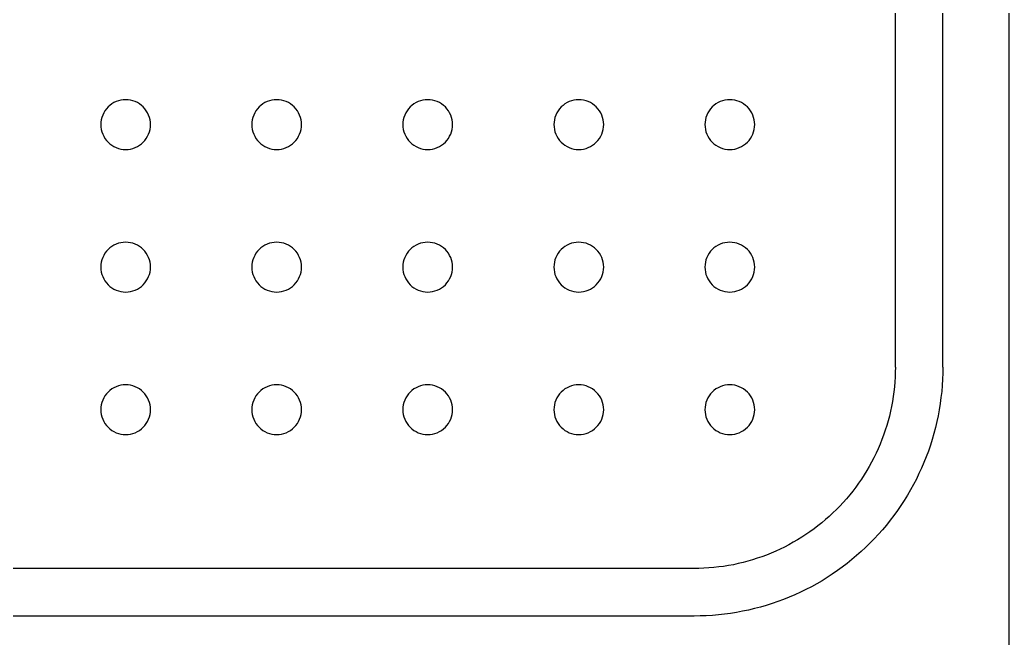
# Model space of a CAD drawing. Header units: millimetres. Extents: x -159872 to 386485, y -250577 to 158966.
# Drawn here: x 159005.1 to 159125.1, y 9645 to 9719.9 of the extents above; entities that cross this region are included whole.
import ezdxf

# ---------------------------------------------------------------- set-up
doc = ezdxf.new("R2010")
doc.units = ezdxf.units.MM
doc.layers.get('0').update_dxf_attribs({"lineweight": 25})
doc.layers.add('LDS-equipment-kitchen equipment', color=3, linetype='Continuous', lineweight=13)

# ---------------------------------------------------------------- blocks, each defined once
blk = doc.blocks.new('A$C41f9af21')
at = {"lineweight": 25, "transparency": 33554687}
for points in [[(497, 0, 0), (497, 714, 0)], [(483.2, 55.61, 0), (483.2, 148.98, 0)], [(488.96, 55.61, 0), (488.96, 148.98, 0)], [(458.78, 31.19, 0), (149.13, 31.19, 0)], [(458.78, 25.43, 0), (149.13, 25.43, 0)]]:
    blk.add_polyline3d(points, dxfattribs=at)
at = {"lineweight": 25}
for points in [[(386.83, 85.01, 0), (386.84, 84.72, 0), (386.89, 84.42, 0), (386.96, 84.14, 0), (387.06, 83.86, 0), (387.18, 83.59, 0), (387.34, 83.34, 0), (387.51, 83.1, 0), (387.71, 82.88, 0), (387.93, 82.68, 0), (388.17, 82.5, 0), (388.42, 82.35, 0), (388.69, 82.22, 0), (388.97, 82.12, 0), (389.26, 82.05, 0), (389.55, 82.01, 0), (389.84, 81.99, 0), (390.14, 82.01, 0), (390.43, 82.05, 0), (390.72, 82.12, 0), (391, 82.22, 0), (391.27, 82.35, 0), (391.52, 82.5, 0), (391.76, 82.68, 0), (391.98, 82.88, 0), (392.18, 83.1, 0), (392.35, 83.34, 0), (392.51, 83.59, 0), (392.63, 83.86, 0), (392.73, 84.14, 0), (392.8, 84.42, 0), (392.85, 84.72, 0), (392.86, 85.01, 0), (392.85, 85.31, 0), (392.8, 85.6, 0), (392.73, 85.89, 0), (392.63, 86.17, 0), (392.51, 86.43, 0), (392.35, 86.69, 0), (392.18, 86.93, 0), (391.98, 87.15, 0), (391.76, 87.34, 0), (391.52, 87.52, 0), (391.27, 87.67, 0), (391, 87.8, 0), (390.72, 87.9, 0), (390.43, 87.97, 0), (390.14, 88.02, 0), (389.84, 88.03, 0), (389.55, 88.02, 0), (389.26, 87.97, 0), (388.97, 87.9, 0), (388.69, 87.8, 0), (388.42, 87.67, 0), (388.17, 87.52, 0), (387.93, 87.34, 0), (387.71, 87.15, 0), (387.51, 86.93, 0), (387.34, 86.69, 0), (387.18, 86.43, 0), (387.06, 86.17, 0), (386.96, 85.89, 0), (386.89, 85.6, 0), (386.84, 85.31, 0), (386.83, 85.01, 0)], [(405.15, 85.01, 0), (405.16, 84.72, 0), (405.2, 84.42, 0), (405.28, 84.14, 0), (405.38, 83.86, 0), (405.5, 83.59, 0), (405.65, 83.34, 0), (405.83, 83.1, 0), (406.03, 82.88, 0), (406.25, 82.68, 0), (406.49, 82.5, 0), (406.74, 82.35, 0), (407.01, 82.22, 0), (407.29, 82.12, 0), (407.57, 82.05, 0), (407.87, 82.01, 0), (408.16, 81.99, 0), (408.46, 82.01, 0), (408.75, 82.05, 0), (409.04, 82.12, 0), (409.32, 82.22, 0), (409.59, 82.35, 0), (409.84, 82.5, 0), (410.08, 82.68, 0), (410.3, 82.88, 0), (410.5, 83.1, 0), (410.67, 83.34, 0), (410.82, 83.59, 0), (410.95, 83.86, 0), (411.05, 84.14, 0), (411.12, 84.42, 0), (411.17, 84.72, 0), (411.18, 85.01, 0), (411.17, 85.31, 0), (411.12, 85.6, 0), (411.05, 85.89, 0), (410.95, 86.17, 0), (410.82, 86.43, 0), (410.67, 86.69, 0), (410.5, 86.93, 0), (410.3, 87.15, 0), (410.08, 87.34, 0), (409.84, 87.52, 0), (409.59, 87.67, 0), (409.32, 87.8, 0), (409.04, 87.9, 0), (408.75, 87.97, 0), (408.46, 88.02, 0), (408.16, 88.03, 0), (407.87, 88.02, 0), (407.57, 87.97, 0), (407.29, 87.9, 0), (407.01, 87.8, 0), (406.74, 87.67, 0), (406.49, 87.52, 0), (406.25, 87.34, 0), (406.03, 87.15, 0), (405.83, 86.93, 0), (405.65, 86.69, 0), (405.5, 86.43, 0), (405.38, 86.17, 0), (405.28, 85.89, 0), (405.2, 85.6, 0), (405.16, 85.31, 0), (405.15, 85.01, 0)], [(423.46, 85.01, 0), (423.48, 84.72, 0), (423.52, 84.42, 0), (423.59, 84.14, 0), (423.69, 83.86, 0), (423.82, 83.59, 0), (423.97, 83.34, 0), (424.15, 83.1, 0), (424.35, 82.88, 0), (424.57, 82.68, 0), (424.8, 82.5, 0), (425.06, 82.35, 0), (425.33, 82.22, 0), (425.61, 82.12, 0), (425.89, 82.05, 0), (426.19, 82.01, 0), (426.48, 81.99, 0), (426.78, 82.01, 0), (427.07, 82.05, 0), (427.36, 82.12, 0), (427.64, 82.22, 0), (427.9, 82.35, 0), (428.16, 82.5, 0), (428.4, 82.68, 0), (428.62, 82.88, 0), (428.81, 83.1, 0), (428.99, 83.34, 0), (429.14, 83.59, 0), (429.27, 83.86, 0), (429.37, 84.14, 0), (429.44, 84.42, 0), (429.48, 84.72, 0), (429.5, 85.01, 0), (429.48, 85.31, 0), (429.44, 85.6, 0), (429.37, 85.89, 0), (429.27, 86.17, 0), (429.14, 86.43, 0), (428.99, 86.69, 0), (428.81, 86.93, 0), (428.62, 87.15, 0), (428.4, 87.34, 0), (428.16, 87.52, 0), (427.9, 87.67, 0), (427.64, 87.8, 0), (427.36, 87.9, 0), (427.07, 87.97, 0), (426.78, 88.02, 0), (426.48, 88.03, 0), (426.19, 88.02, 0), (425.89, 87.97, 0), (425.61, 87.9, 0), (425.33, 87.8, 0), (425.06, 87.67, 0), (424.8, 87.52, 0), (424.57, 87.34, 0), (424.35, 87.15, 0), (424.15, 86.93, 0), (423.97, 86.69, 0), (423.82, 86.43, 0), (423.69, 86.17, 0), (423.59, 85.89, 0), (423.52, 85.6, 0), (423.48, 85.31, 0), (423.46, 85.01, 0)], [(441.78, 85.01, 0), (441.8, 84.72, 0), (441.84, 84.42, 0), (441.91, 84.14, 0), (442.01, 83.86, 0), (442.14, 83.59, 0), (442.29, 83.34, 0), (442.47, 83.1, 0), (442.67, 82.88, 0), (442.89, 82.68, 0), (443.12, 82.5, 0), (443.38, 82.35, 0), (443.64, 82.22, 0), (443.92, 82.12, 0), (444.21, 82.05, 0), (444.5, 82.01, 0), (444.8, 81.99, 0), (445.1, 82.01, 0), (445.39, 82.05, 0), (445.68, 82.12, 0), (445.95, 82.22, 0), (446.22, 82.35, 0), (446.48, 82.5, 0), (446.71, 82.68, 0), (446.93, 82.88, 0), (447.13, 83.1, 0), (447.31, 83.34, 0), (447.46, 83.59, 0), (447.59, 83.86, 0), (447.69, 84.14, 0), (447.76, 84.42, 0), (447.8, 84.72, 0), (447.82, 85.01, 0), (447.8, 85.31, 0), (447.76, 85.6, 0), (447.69, 85.89, 0), (447.59, 86.17, 0), (447.46, 86.43, 0), (447.31, 86.69, 0), (447.13, 86.93, 0), (446.93, 87.15, 0), (446.71, 87.34, 0), (446.48, 87.52, 0), (446.22, 87.67, 0), (445.95, 87.8, 0), (445.68, 87.9, 0), (445.39, 87.97, 0), (445.1, 88.02, 0), (444.8, 88.03, 0), (444.5, 88.02, 0), (444.21, 87.97, 0), (443.92, 87.9, 0), (443.64, 87.8, 0), (443.38, 87.67, 0), (443.12, 87.52, 0), (442.89, 87.34, 0), (442.67, 87.15, 0), (442.47, 86.93, 0), (442.29, 86.69, 0), (442.14, 86.43, 0), (442.01, 86.17, 0), (441.91, 85.89, 0), (441.84, 85.6, 0), (441.8, 85.31, 0), (441.78, 85.01, 0)], [(460.1, 85.01, 0), (460.11, 84.72, 0), (460.16, 84.42, 0), (460.23, 84.14, 0), (460.33, 83.86, 0), (460.46, 83.59, 0), (460.61, 83.34, 0), (460.79, 83.1, 0), (460.98, 82.88, 0), (461.2, 82.68, 0), (461.44, 82.5, 0), (461.7, 82.35, 0), (461.96, 82.22, 0), (462.24, 82.12, 0), (462.53, 82.05, 0), (462.82, 82.01, 0), (463.12, 81.99, 0), (463.41, 82.01, 0), (463.71, 82.05, 0), (463.99, 82.12, 0), (464.27, 82.22, 0), (464.54, 82.35, 0), (464.79, 82.5, 0), (465.03, 82.68, 0), (465.25, 82.88, 0), (465.45, 83.1, 0), (465.63, 83.34, 0), (465.78, 83.59, 0), (465.91, 83.86, 0), (466.01, 84.14, 0), (466.08, 84.42, 0), (466.12, 84.72, 0), (466.14, 85.01, 0), (466.12, 85.31, 0), (466.08, 85.6, 0), (466.01, 85.89, 0), (465.91, 86.17, 0), (465.78, 86.43, 0), (465.63, 86.69, 0), (465.45, 86.93, 0), (465.25, 87.15, 0), (465.03, 87.34, 0), (464.79, 87.52, 0), (464.54, 87.67, 0), (464.27, 87.8, 0), (463.99, 87.9, 0), (463.71, 87.97, 0), (463.41, 88.02, 0), (463.12, 88.03, 0), (462.82, 88.02, 0), (462.53, 87.97, 0), (462.24, 87.9, 0), (461.96, 87.8, 0), (461.7, 87.67, 0), (461.44, 87.52, 0), (461.2, 87.34, 0), (460.98, 87.15, 0), (460.79, 86.93, 0), (460.61, 86.69, 0), (460.46, 86.43, 0), (460.33, 86.17, 0), (460.23, 85.89, 0), (460.16, 85.6, 0), (460.11, 85.31, 0), (460.1, 85.01, 0)], [(386.83, 67.73, 0), (386.84, 67.43, 0), (386.89, 67.14, 0), (386.96, 66.85, 0), (387.06, 66.58, 0), (387.18, 66.31, 0), (387.34, 66.05, 0), (387.51, 65.82, 0), (387.71, 65.6, 0), (387.93, 65.4, 0), (388.17, 65.22, 0), (388.42, 65.07, 0), (388.69, 64.94, 0), (388.97, 64.84, 0), (389.26, 64.77, 0), (389.55, 64.73, 0), (389.84, 64.71, 0), (390.14, 64.73, 0), (390.43, 64.77, 0), (390.72, 64.84, 0), (391, 64.94, 0), (391.27, 65.07, 0), (391.52, 65.22, 0), (391.76, 65.4, 0), (391.98, 65.6, 0), (392.18, 65.82, 0), (392.35, 66.05, 0), (392.51, 66.31, 0), (392.63, 66.58, 0), (392.73, 66.85, 0), (392.8, 67.14, 0), (392.85, 67.43, 0), (392.86, 67.73, 0), (392.85, 68.03, 0), (392.8, 68.32, 0), (392.73, 68.61, 0), (392.63, 68.89, 0), (392.51, 69.15, 0), (392.35, 69.41, 0), (392.18, 69.65, 0), (391.98, 69.86, 0), (391.76, 70.06, 0), (391.52, 70.24, 0), (391.27, 70.39, 0), (391, 70.52, 0), (390.72, 70.62, 0), (390.43, 70.69, 0), (390.14, 70.73, 0), (389.84, 70.75, 0), (389.55, 70.73, 0), (389.26, 70.69, 0), (388.97, 70.62, 0), (388.69, 70.52, 0), (388.42, 70.39, 0), (388.17, 70.24, 0), (387.93, 70.06, 0), (387.71, 69.86, 0), (387.51, 69.65, 0), (387.34, 69.41, 0), (387.18, 69.15, 0), (387.06, 68.89, 0), (386.96, 68.61, 0), (386.89, 68.32, 0), (386.84, 68.03, 0), (386.83, 67.73, 0)], [(405.15, 67.73, 0), (405.16, 67.43, 0), (405.2, 67.14, 0), (405.28, 66.85, 0), (405.38, 66.58, 0), (405.5, 66.31, 0), (405.65, 66.05, 0), (405.83, 65.82, 0), (406.03, 65.6, 0), (406.25, 65.4, 0), (406.49, 65.22, 0), (406.74, 65.07, 0), (407.01, 64.94, 0), (407.29, 64.84, 0), (407.57, 64.77, 0), (407.87, 64.73, 0), (408.16, 64.71, 0), (408.46, 64.73, 0), (408.75, 64.77, 0), (409.04, 64.84, 0), (409.32, 64.94, 0), (409.59, 65.07, 0), (409.84, 65.22, 0), (410.08, 65.4, 0), (410.3, 65.6, 0), (410.5, 65.82, 0), (410.67, 66.05, 0), (410.82, 66.31, 0), (410.95, 66.58, 0), (411.05, 66.85, 0), (411.12, 67.14, 0), (411.17, 67.43, 0), (411.18, 67.73, 0), (411.17, 68.03, 0), (411.12, 68.32, 0), (411.05, 68.61, 0), (410.95, 68.89, 0), (410.82, 69.15, 0), (410.67, 69.41, 0), (410.5, 69.65, 0), (410.3, 69.86, 0), (410.08, 70.06, 0), (409.84, 70.24, 0), (409.59, 70.39, 0), (409.32, 70.52, 0), (409.04, 70.62, 0), (408.75, 70.69, 0), (408.46, 70.73, 0), (408.16, 70.75, 0), (407.87, 70.73, 0), (407.57, 70.69, 0), (407.29, 70.62, 0), (407.01, 70.52, 0), (406.74, 70.39, 0), (406.49, 70.24, 0), (406.25, 70.06, 0), (406.03, 69.86, 0), (405.83, 69.65, 0), (405.65, 69.41, 0), (405.5, 69.15, 0), (405.38, 68.89, 0), (405.28, 68.61, 0), (405.2, 68.32, 0), (405.16, 68.03, 0), (405.15, 67.73, 0)], [(423.46, 67.73, 0), (423.48, 67.43, 0), (423.52, 67.14, 0), (423.59, 66.85, 0), (423.69, 66.58, 0), (423.82, 66.31, 0), (423.97, 66.05, 0), (424.15, 65.82, 0), (424.35, 65.6, 0), (424.57, 65.4, 0), (424.8, 65.22, 0), (425.06, 65.07, 0), (425.33, 64.94, 0), (425.61, 64.84, 0), (425.89, 64.77, 0), (426.19, 64.73, 0), (426.48, 64.71, 0), (426.78, 64.73, 0), (427.07, 64.77, 0), (427.36, 64.84, 0), (427.64, 64.94, 0), (427.9, 65.07, 0), (428.16, 65.22, 0), (428.4, 65.4, 0), (428.62, 65.6, 0), (428.81, 65.82, 0), (428.99, 66.05, 0), (429.14, 66.31, 0), (429.27, 66.58, 0), (429.37, 66.85, 0), (429.44, 67.14, 0), (429.48, 67.43, 0), (429.5, 67.73, 0), (429.48, 68.03, 0), (429.44, 68.32, 0), (429.37, 68.61, 0), (429.27, 68.89, 0), (429.14, 69.15, 0), (428.99, 69.41, 0), (428.81, 69.65, 0), (428.62, 69.86, 0), (428.4, 70.06, 0), (428.16, 70.24, 0), (427.9, 70.39, 0), (427.64, 70.52, 0), (427.36, 70.62, 0), (427.07, 70.69, 0), (426.78, 70.73, 0), (426.48, 70.75, 0), (426.19, 70.73, 0), (425.89, 70.69, 0), (425.61, 70.62, 0), (425.33, 70.52, 0), (425.06, 70.39, 0), (424.8, 70.24, 0), (424.57, 70.06, 0), (424.35, 69.86, 0), (424.15, 69.65, 0), (423.97, 69.41, 0), (423.82, 69.15, 0), (423.69, 68.89, 0), (423.59, 68.61, 0), (423.52, 68.32, 0), (423.48, 68.03, 0), (423.46, 67.73, 0)], [(441.78, 67.73, 0), (441.8, 67.43, 0), (441.84, 67.14, 0), (441.91, 66.85, 0), (442.01, 66.58, 0), (442.14, 66.31, 0), (442.29, 66.05, 0), (442.47, 65.82, 0), (442.67, 65.6, 0), (442.89, 65.4, 0), (443.12, 65.22, 0), (443.38, 65.07, 0), (443.64, 64.94, 0), (443.92, 64.84, 0), (444.21, 64.77, 0), (444.5, 64.73, 0), (444.8, 64.71, 0), (445.1, 64.73, 0), (445.39, 64.77, 0), (445.68, 64.84, 0), (445.95, 64.94, 0), (446.22, 65.07, 0), (446.48, 65.22, 0), (446.71, 65.4, 0), (446.93, 65.6, 0), (447.13, 65.82, 0), (447.31, 66.05, 0), (447.46, 66.31, 0), (447.59, 66.58, 0), (447.69, 66.85, 0), (447.76, 67.14, 0), (447.8, 67.43, 0), (447.82, 67.73, 0), (447.8, 68.03, 0), (447.76, 68.32, 0), (447.69, 68.61, 0), (447.59, 68.89, 0), (447.46, 69.15, 0), (447.31, 69.41, 0), (447.13, 69.65, 0), (446.93, 69.86, 0), (446.71, 70.06, 0), (446.48, 70.24, 0), (446.22, 70.39, 0), (445.95, 70.52, 0), (445.68, 70.62, 0), (445.39, 70.69, 0), (445.1, 70.73, 0), (444.8, 70.75, 0), (444.5, 70.73, 0), (444.21, 70.69, 0), (443.92, 70.62, 0), (443.64, 70.52, 0), (443.38, 70.39, 0), (443.12, 70.24, 0), (442.89, 70.06, 0), (442.67, 69.86, 0), (442.47, 69.65, 0), (442.29, 69.41, 0), (442.14, 69.15, 0), (442.01, 68.89, 0), (441.91, 68.61, 0), (441.84, 68.32, 0), (441.8, 68.03, 0), (441.78, 67.73, 0)], [(460.1, 67.73, 0), (460.11, 67.43, 0), (460.16, 67.14, 0), (460.23, 66.85, 0), (460.33, 66.58, 0), (460.46, 66.31, 0), (460.61, 66.05, 0), (460.79, 65.82, 0), (460.98, 65.6, 0), (461.2, 65.4, 0), (461.44, 65.22, 0), (461.7, 65.07, 0), (461.96, 64.94, 0), (462.24, 64.84, 0), (462.53, 64.77, 0), (462.82, 64.73, 0), (463.12, 64.71, 0), (463.41, 64.73, 0), (463.71, 64.77, 0), (463.99, 64.84, 0), (464.27, 64.94, 0), (464.54, 65.07, 0), (464.79, 65.22, 0), (465.03, 65.4, 0), (465.25, 65.6, 0), (465.45, 65.82, 0), (465.63, 66.05, 0), (465.78, 66.31, 0), (465.91, 66.58, 0), (466.01, 66.85, 0), (466.08, 67.14, 0), (466.12, 67.43, 0), (466.14, 67.73, 0), (466.12, 68.03, 0), (466.08, 68.32, 0), (466.01, 68.61, 0), (465.91, 68.89, 0), (465.78, 69.15, 0), (465.63, 69.41, 0), (465.45, 69.65, 0), (465.25, 69.86, 0), (465.03, 70.06, 0), (464.79, 70.24, 0), (464.54, 70.39, 0), (464.27, 70.52, 0), (463.99, 70.62, 0), (463.71, 70.69, 0), (463.41, 70.73, 0), (463.12, 70.75, 0), (462.82, 70.73, 0), (462.53, 70.69, 0), (462.24, 70.62, 0), (461.96, 70.52, 0), (461.7, 70.39, 0), (461.44, 70.24, 0), (461.2, 70.06, 0), (460.98, 69.86, 0), (460.79, 69.65, 0), (460.61, 69.41, 0), (460.46, 69.15, 0), (460.33, 68.89, 0), (460.23, 68.61, 0), (460.16, 68.32, 0), (460.11, 68.03, 0), (460.1, 67.73, 0)], [(488.96, 55.61, 0), (488.95, 54.87, 0), (488.92, 54.13, 0), (488.88, 53.39, 0), (488.82, 52.65, 0), (488.73, 51.91, 0), (488.63, 51.18, 0), (488.52, 50.45, 0), (488.38, 49.72, 0), (488.23, 49, 0), (488.06, 48.28, 0), (487.87, 47.56, 0), (487.66, 46.85, 0), (487.44, 46.14, 0), (487.2, 45.44, 0), (486.94, 44.75, 0), (486.66, 44.06, 0), (486.37, 43.38, 0), (486.06, 42.71, 0), (485.74, 42.04, 0), (485.4, 41.38, 0), (485.04, 40.73, 0), (484.67, 40.09, 0), (484.28, 39.46, 0), (483.87, 38.84, 0), (483.46, 38.23, 0), (483.02, 37.63, 0), (482.57, 37.04, 0), (482.11, 36.46, 0), (481.63, 35.9, 0), (481.14, 35.34, 0), (480.64, 34.8, 0), (480.12, 34.27, 0), (479.59, 33.75, 0), (479.05, 33.25, 0), (478.49, 32.76, 0), (477.93, 32.28, 0), (477.35, 31.82, 0), (476.76, 31.37, 0), (476.16, 30.94, 0), (475.55, 30.52, 0), (474.93, 30.11, 0), (474.3, 29.72, 0), (473.66, 29.35, 0), (473.01, 28.99, 0), (472.35, 28.65, 0), (471.69, 28.33, 0), (471.01, 28.02, 0), (470.33, 27.73, 0), (469.64, 27.45, 0), (468.95, 27.2, 0), (468.25, 26.95, 0), (467.54, 26.73, 0), (466.83, 26.52, 0), (466.12, 26.34, 0), (465.4, 26.16, 0), (464.67, 26.01, 0), (463.94, 25.88, 0), (463.21, 25.76, 0), (462.48, 25.66, 0), (461.74, 25.58, 0), (461, 25.51, 0), (460.26, 25.47, 0), (459.52, 25.44, 0), (458.78, 25.43, 0)], [(483.2, 55.61, 0), (483.19, 55.01, 0), (483.17, 54.41, 0), (483.13, 53.81, 0), (483.08, 53.21, 0), (483.01, 52.62, 0), (482.93, 52.03, 0), (482.84, 51.43, 0), (482.73, 50.84, 0), (482.6, 50.26, 0), (482.47, 49.68, 0), (482.31, 49.1, 0), (482.15, 48.52, 0), (481.97, 47.95, 0), (481.77, 47.38, 0), (481.56, 46.82, 0), (481.34, 46.27, 0), (481.1, 45.71, 0), (480.85, 45.17, 0), (480.59, 44.63, 0), (480.32, 44.1, 0), (480.03, 43.57, 0), (479.72, 43.06, 0), (479.41, 42.55, 0), (479.08, 42.04, 0), (478.74, 41.55, 0), (478.39, 41.06, 0), (478.03, 40.59, 0), (477.66, 40.12, 0), (477.27, 39.66, 0), (476.87, 39.21, 0), (476.47, 38.77, 0), (476.05, 38.34, 0), (475.62, 37.93, 0), (475.18, 37.52, 0), (474.73, 37.12, 0), (474.27, 36.74, 0), (473.8, 36.36, 0), (473.33, 36, 0), (472.84, 35.65, 0), (472.35, 35.31, 0), (471.85, 34.98, 0), (471.34, 34.67, 0), (470.82, 34.37, 0), (470.29, 34.08, 0), (469.76, 33.8, 0), (469.22, 33.54, 0), (468.68, 33.29, 0), (468.13, 33.05, 0), (467.57, 32.83, 0), (467.01, 32.62, 0), (466.44, 32.43, 0), (465.87, 32.25, 0), (465.3, 32.08, 0), (464.72, 31.93, 0), (464.13, 31.79, 0), (463.55, 31.66, 0), (462.96, 31.55, 0), (462.37, 31.46, 0), (461.77, 31.38, 0), (461.18, 31.31, 0), (460.58, 31.26, 0), (459.98, 31.22, 0), (459.38, 31.2, 0), (458.78, 31.19, 0)], [(386.83, 50.45, 0), (386.84, 50.15, 0), (386.89, 49.86, 0), (386.96, 49.57, 0), (387.06, 49.29, 0), (387.18, 49.03, 0), (387.34, 48.77, 0), (387.51, 48.53, 0), (387.71, 48.32, 0), (387.93, 48.12, 0), (388.17, 47.94, 0), (388.42, 47.79, 0), (388.69, 47.66, 0), (388.97, 47.56, 0), (389.26, 47.49, 0), (389.55, 47.45, 0), (389.84, 47.43, 0), (390.14, 47.45, 0), (390.43, 47.49, 0), (390.72, 47.56, 0), (391, 47.66, 0), (391.27, 47.79, 0), (391.52, 47.94, 0), (391.76, 48.12, 0), (391.98, 48.32, 0), (392.18, 48.53, 0), (392.35, 48.77, 0), (392.51, 49.03, 0), (392.63, 49.29, 0), (392.73, 49.57, 0), (392.8, 49.86, 0), (392.85, 50.15, 0), (392.86, 50.45, 0), (392.85, 50.74, 0), (392.8, 51.04, 0), (392.73, 51.33, 0), (392.63, 51.6, 0), (392.51, 51.87, 0), (392.35, 52.13, 0), (392.18, 52.36, 0), (391.98, 52.58, 0), (391.76, 52.78, 0), (391.52, 52.96, 0), (391.27, 53.11, 0), (391, 53.24, 0), (390.72, 53.34, 0), (390.43, 53.41, 0), (390.14, 53.45, 0), (389.84, 53.47, 0), (389.55, 53.45, 0), (389.26, 53.41, 0), (388.97, 53.34, 0), (388.69, 53.24, 0), (388.42, 53.11, 0), (388.17, 52.96, 0), (387.93, 52.78, 0), (387.71, 52.58, 0), (387.51, 52.36, 0), (387.34, 52.13, 0), (387.18, 51.87, 0), (387.06, 51.6, 0), (386.96, 51.33, 0), (386.89, 51.04, 0), (386.84, 50.74, 0), (386.83, 50.45, 0)], [(405.15, 50.45, 0), (405.16, 50.15, 0), (405.2, 49.86, 0), (405.28, 49.57, 0), (405.38, 49.29, 0), (405.5, 49.03, 0), (405.65, 48.77, 0), (405.83, 48.53, 0), (406.03, 48.32, 0), (406.25, 48.12, 0), (406.49, 47.94, 0), (406.74, 47.79, 0), (407.01, 47.66, 0), (407.29, 47.56, 0), (407.57, 47.49, 0), (407.87, 47.45, 0), (408.16, 47.43, 0), (408.46, 47.45, 0), (408.75, 47.49, 0), (409.04, 47.56, 0), (409.32, 47.66, 0), (409.59, 47.79, 0), (409.84, 47.94, 0), (410.08, 48.12, 0), (410.3, 48.32, 0), (410.5, 48.53, 0), (410.67, 48.77, 0), (410.82, 49.03, 0), (410.95, 49.29, 0), (411.05, 49.57, 0), (411.12, 49.86, 0), (411.17, 50.15, 0), (411.18, 50.45, 0), (411.17, 50.74, 0), (411.12, 51.04, 0), (411.05, 51.33, 0), (410.95, 51.6, 0), (410.82, 51.87, 0), (410.67, 52.13, 0), (410.5, 52.36, 0), (410.3, 52.58, 0), (410.08, 52.78, 0), (409.84, 52.96, 0), (409.59, 53.11, 0), (409.32, 53.24, 0), (409.04, 53.34, 0), (408.75, 53.41, 0), (408.46, 53.45, 0), (408.16, 53.47, 0), (407.87, 53.45, 0), (407.57, 53.41, 0), (407.29, 53.34, 0), (407.01, 53.24, 0), (406.74, 53.11, 0), (406.49, 52.96, 0), (406.25, 52.78, 0), (406.03, 52.58, 0), (405.83, 52.36, 0), (405.65, 52.13, 0), (405.5, 51.87, 0), (405.38, 51.6, 0), (405.28, 51.33, 0), (405.2, 51.04, 0), (405.16, 50.74, 0), (405.15, 50.45, 0)], [(423.46, 50.45, 0), (423.48, 50.15, 0), (423.52, 49.86, 0), (423.59, 49.57, 0), (423.69, 49.29, 0), (423.82, 49.03, 0), (423.97, 48.77, 0), (424.15, 48.53, 0), (424.35, 48.32, 0), (424.57, 48.12, 0), (424.8, 47.94, 0), (425.06, 47.79, 0), (425.33, 47.66, 0), (425.61, 47.56, 0), (425.89, 47.49, 0), (426.19, 47.45, 0), (426.48, 47.43, 0), (426.78, 47.45, 0), (427.07, 47.49, 0), (427.36, 47.56, 0), (427.64, 47.66, 0), (427.9, 47.79, 0), (428.16, 47.94, 0), (428.4, 48.12, 0), (428.62, 48.32, 0), (428.81, 48.53, 0), (428.99, 48.77, 0), (429.14, 49.03, 0), (429.27, 49.29, 0), (429.37, 49.57, 0), (429.44, 49.86, 0), (429.48, 50.15, 0), (429.5, 50.45, 0), (429.48, 50.74, 0), (429.44, 51.04, 0), (429.37, 51.33, 0), (429.27, 51.6, 0), (429.14, 51.87, 0), (428.99, 52.13, 0), (428.81, 52.36, 0), (428.62, 52.58, 0), (428.4, 52.78, 0), (428.16, 52.96, 0), (427.9, 53.11, 0), (427.64, 53.24, 0), (427.36, 53.34, 0), (427.07, 53.41, 0), (426.78, 53.45, 0), (426.48, 53.47, 0), (426.19, 53.45, 0), (425.89, 53.41, 0), (425.61, 53.34, 0), (425.33, 53.24, 0), (425.06, 53.11, 0), (424.8, 52.96, 0), (424.57, 52.78, 0), (424.35, 52.58, 0), (424.15, 52.36, 0), (423.97, 52.13, 0), (423.82, 51.87, 0), (423.69, 51.6, 0), (423.59, 51.33, 0), (423.52, 51.04, 0), (423.48, 50.74, 0), (423.46, 50.45, 0)], [(441.78, 50.45, 0), (441.8, 50.15, 0), (441.84, 49.86, 0), (441.91, 49.57, 0), (442.01, 49.29, 0), (442.14, 49.03, 0), (442.29, 48.77, 0), (442.47, 48.53, 0), (442.67, 48.32, 0), (442.89, 48.12, 0), (443.12, 47.94, 0), (443.38, 47.79, 0), (443.64, 47.66, 0), (443.92, 47.56, 0), (444.21, 47.49, 0), (444.5, 47.45, 0), (444.8, 47.43, 0), (445.1, 47.45, 0), (445.39, 47.49, 0), (445.68, 47.56, 0), (445.95, 47.66, 0), (446.22, 47.79, 0), (446.48, 47.94, 0), (446.71, 48.12, 0), (446.93, 48.32, 0), (447.13, 48.53, 0), (447.31, 48.77, 0), (447.46, 49.03, 0), (447.59, 49.29, 0), (447.69, 49.57, 0), (447.76, 49.86, 0), (447.8, 50.15, 0), (447.82, 50.45, 0), (447.8, 50.74, 0), (447.76, 51.04, 0), (447.69, 51.33, 0), (447.59, 51.6, 0), (447.46, 51.87, 0), (447.31, 52.13, 0), (447.13, 52.36, 0), (446.93, 52.58, 0), (446.71, 52.78, 0), (446.48, 52.96, 0), (446.22, 53.11, 0), (445.95, 53.24, 0), (445.68, 53.34, 0), (445.39, 53.41, 0), (445.1, 53.45, 0), (444.8, 53.47, 0), (444.5, 53.45, 0), (444.21, 53.41, 0), (443.92, 53.34, 0), (443.64, 53.24, 0), (443.38, 53.11, 0), (443.12, 52.96, 0), (442.89, 52.78, 0), (442.67, 52.58, 0), (442.47, 52.36, 0), (442.29, 52.13, 0), (442.14, 51.87, 0), (442.01, 51.6, 0), (441.91, 51.33, 0), (441.84, 51.04, 0), (441.8, 50.74, 0), (441.78, 50.45, 0)], [(460.1, 50.45, 0), (460.11, 50.15, 0), (460.16, 49.86, 0), (460.23, 49.57, 0), (460.33, 49.29, 0), (460.46, 49.03, 0), (460.61, 48.77, 0), (460.79, 48.53, 0), (460.98, 48.32, 0), (461.2, 48.12, 0), (461.44, 47.94, 0), (461.7, 47.79, 0), (461.96, 47.66, 0), (462.24, 47.56, 0), (462.53, 47.49, 0), (462.82, 47.45, 0), (463.12, 47.43, 0), (463.41, 47.45, 0), (463.71, 47.49, 0), (463.99, 47.56, 0), (464.27, 47.66, 0), (464.54, 47.79, 0), (464.79, 47.94, 0), (465.03, 48.12, 0), (465.25, 48.32, 0), (465.45, 48.53, 0), (465.63, 48.77, 0), (465.78, 49.03, 0), (465.91, 49.29, 0), (466.01, 49.57, 0), (466.08, 49.86, 0), (466.12, 50.15, 0), (466.14, 50.45, 0), (466.12, 50.74, 0), (466.08, 51.04, 0), (466.01, 51.33, 0), (465.91, 51.6, 0), (465.78, 51.87, 0), (465.63, 52.13, 0), (465.45, 52.36, 0), (465.25, 52.58, 0), (465.03, 52.78, 0), (464.79, 52.96, 0), (464.54, 53.11, 0), (464.27, 53.24, 0), (463.99, 53.34, 0), (463.71, 53.41, 0), (463.41, 53.45, 0), (463.12, 53.47, 0), (462.82, 53.45, 0), (462.53, 53.41, 0), (462.24, 53.34, 0), (461.96, 53.24, 0), (461.7, 53.11, 0), (461.44, 52.96, 0), (461.2, 52.78, 0), (460.98, 52.58, 0), (460.79, 52.36, 0), (460.61, 52.13, 0), (460.46, 51.87, 0), (460.33, 51.6, 0), (460.23, 51.33, 0), (460.16, 51.04, 0), (460.11, 50.74, 0), (460.1, 50.45, 0)]]:
    blk.add_polyline3d(points, dxfattribs=at)
blk = doc.blocks.new('Group-410')
at = {"layer": 'LDS-equipment-kitchen equipment', "rotation": 359.9999999945186}
blk.add_blockref('A$C41f9af21', (97954.62, 46079.75), dxfattribs=at)

msp = doc.modelspace()

# ---------------------------------------------------------------- block references
at = {"layer": 'LDS-equipment-kitchen equipment', "color": 7}
msp.add_blockref('Group-410', (60673.51323, -36457.51522), dxfattribs=at)

doc.saveas('drawing.dxf')
